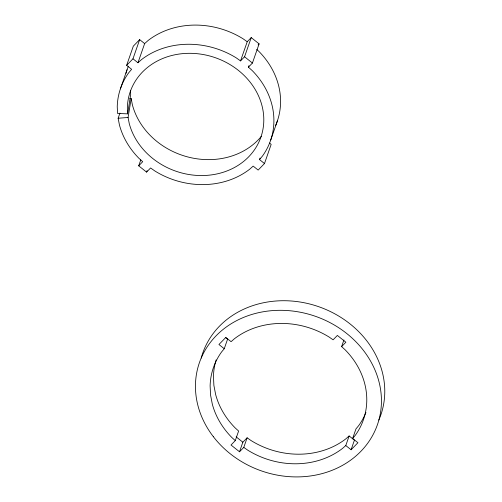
<?xml version="1.0" encoding="UTF-8"?>
<svg xmlns="http://www.w3.org/2000/svg" width="502" height="502" viewBox="0 0 502 502"><rect width="100%" height="100%" fill="white"/><g stroke="black" fill="none" stroke-linecap="round" stroke-linejoin="round"><path stroke-width="0.75" d="M139.656 39.62L132.98 58.797L137.962 62.763L144.639 43.592L139.656 39.62L133.319 46.153L126.642 65.329L131.624 69.295L128.65 72.846A79.404 68.975 19.2 0 0 117.242 106.681L117.562 113.446L127.64 113.854L130.689 94.533L130.489 90.272M127.64 113.854L127.351 107.679A69.157 60.071 19.2 0 1 225.831 62.235A69.157 60.071 19.2 0 1 238.199 165.315A69.157 60.071 19.2 0 1 129.265 123.63L128.079 117.474L131.179 98.58L129.767 98.687M120.386 88.892L127.062 69.715M269.505 143.045L271.168 144.369L264.491 163.545L258.153 170.078L253.165 166.106L249.663 169.237A79.404 68.975 19.2 0 1 154.829 170.956L150.587 167.969L146.578 172.104L138.703 165.829L142.712 161.694L138.897 158.268A79.404 68.975 19.2 0 1 119.445 124.998L118.139 118.246L119.94 113.088M138.703 165.829L140.761 159.931M146.578 172.104L147.092 170.624M137.962 62.763L141.47 59.631A79.404 68.975 19.2 0 1 236.304 57.912L240.54 60.905L247.222 41.729L251.232 37.594L259.107 43.869L252.424 63.045L248.415 67.174L252.23 70.606A79.404 68.975 19.2 0 1 262.483 156.028L259.509 159.58L264.491 163.545M240.54 60.905L244.556 56.77L251.232 37.594M248.415 67.174L248.929 65.699M259.509 159.58L260.017 158.105M270.747 139.983L277.424 120.806M349.128 435.956L345.79 445.544L351.086 449.767L354.425 440.179L349.128 435.956L345.878 438.83A79.404 68.975 19.2 0 1 251.044 440.549L247.122 437.807L243.784 447.395L239.517 451.787L231.014 445.017L235.275 440.624L231.773 437.443A79.404 68.975 19.2 0 1 212.321 404.173L210.551 395.024L210.118 385.856A79.404 68.975 19.2 0 1 221.526 352.021L224.25 348.733L227.588 339.145L225.818 337.739M235.275 440.624L238.613 431.036L235.112 427.855A79.404 68.975 19.2 0 1 215.659 394.585L213.89 385.436L213.463 376.268A79.404 68.975 19.2 0 1 216.136 359.909M239.517 451.787L242.855 442.199L247.122 437.807M351.086 449.767L357.932 442.714L352.636 438.491L355.36 435.203A79.404 68.975 19.2 0 0 345.106 349.781L341.611 346.606L343.92 339.967M352.636 438.491L355.974 428.903L358.698 425.614A79.404 68.975 19.2 0 0 365.933 412.393M126.642 65.329L132.98 58.797M258.103 44.904L259.107 43.869M341.611 346.606L345.872 342.207L337.369 335.436L333.102 339.829L329.18 337.087A79.404 68.975 19.2 0 0 234.346 338.812L231.096 341.68L225.793 337.457L218.947 344.51L224.25 348.733M144.639 43.592L148.146 40.461A79.404 68.975 19.2 0 1 242.981 38.736L247.222 41.729M345.79 445.544L342.54 448.411A79.404 68.975 19.2 0 1 247.706 450.137L243.784 447.395M118.139 118.246L128.079 117.474M244.556 56.77L252.424 63.045M236.172 436.878L242.855 442.199M256.729 49.472L258.913 51.43A79.404 68.975 19.2 0 1 275.523 125.72M131.179 98.58L132.409 104.949A72.846 63.277 19.2 0 0 189.103 157.283A72.846 63.277 19.2 0 0 261.304 136.431M201.208 358.102A94.257 81.876 19.2 0 1 318.764 306.722A94.257 81.876 19.2 0 1 378.822 420.061M125.971 73.317A79.404 68.975 19.2 0 1 128.374 66.195M213.369 436.709A94.257 81.876 19.2 0 0 373.513 433.803A94.257 81.876 19.2 0 0 278.447 310.324A94.257 81.876 19.2 0 0 213.369 436.709"/></g></svg>
